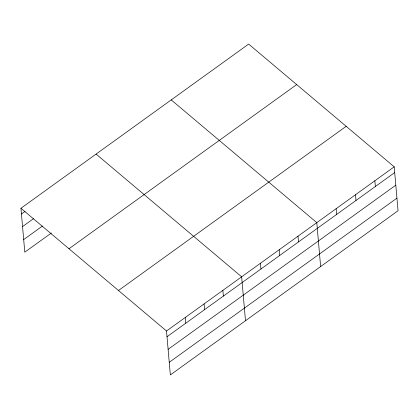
<?xml version="1.0" encoding="UTF-8"?>
<svg xmlns="http://www.w3.org/2000/svg" width="419" height="419" viewBox="0 0 419 419"><rect width="100%" height="100%" fill="white"/><g stroke="black" fill="none" stroke-linecap="round" stroke-linejoin="round"><path stroke-width="0.63" d="M20.95 208.259L248.65 44.084L394.206 166.825L398.05 210.741L170.35 374.916L166.511 331L20.95 208.259L24.794 252.175L51.406 232.99M21.453 213.994L25.103 211.359M22.553 226.595L33.515 218.692M23.689 239.579L42.476 226.03M68.983 248.76L296.683 84.586M118.472 290.493L346.173 126.318M166.511 331L394.206 166.825M167.008 336.735L394.708 172.56M168.113 349.336L395.814 185.161M169.25 362.315L396.95 198.14M171.23 99.9L316.79 222.641L320.635 266.563M96.092 154.082L241.648 276.818L245.492 320.739M374.853 180.778L375.356 186.513M355.501 194.73L355.998 200.465M336.143 208.688L336.646 214.423M298.003 236.185L298.506 241.92M279.222 249.729L279.719 255.464M260.435 263.273L260.937 269.008M222.866 290.362L223.364 296.102M204.079 303.906L204.582 309.646M185.292 317.455L185.795 323.19"/></g></svg>
